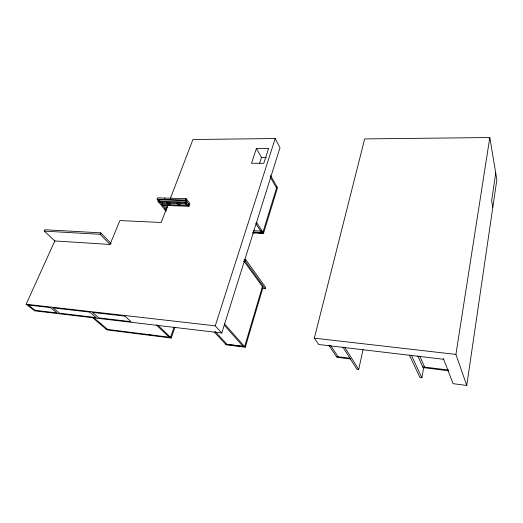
<?xml version="1.0" encoding="UTF-8"?>
<svg xmlns="http://www.w3.org/2000/svg" width="523" height="523" viewBox="0 0 523 523"><rect width="100%" height="100%" fill="white"/><g stroke="black" fill="none" stroke-linecap="round" stroke-linejoin="round"><path stroke-width="0.78" d="M443.36 358.471L453.088 383.66L466.751 385.464L496.85 179.722L489.816 137.536L364.668 138.909L314.343 338.159L318.703 344.494L443.681 359.301M495.726 172.995L491.627 200.714L492.823 207.239M466.751 385.464L455.906 354.411L489.816 137.536M409.352 354.999L419.969 377.534L421.878 377.783L423.715 367.362M342.892 347.063L356.921 369.277L358.693 369.506L363.021 349.639M261.997 288.48L265.141 288.755L265.579 287.251L245.797 259.748L244.221 259.643M214.267 331.968L225.648 344.271L244.633 346.657L262.428 286.604M225.688 344.141L226.328 344.834L245.287 347.22L262.984 287.369L243.98 261.16M258.865 232.983L263.546 233.219L277.504 187.724L270.548 175.48M252.942 232.912L262.33 233.382L261.775 232.519L262.2 231.133L253.59 230.715M262.33 233.382L262.755 231.996M262.945 232.284L276.942 186.744M167.876 205.016L161.202 222.478L119.878 220.575L110.02 244.463L54.81 240.946L26.15 304.242L34.727 310.845L221.778 333.007L280.001 147.689L275.196 138.536L192.928 139.517L170.491 198.178M265.141 288.755L245.307 261.317L245.797 259.748M221.778 333.007L215.26 325.836L275.196 138.536M259.473 163.621L261.48 157.456L256.407 148.48L268.593 148.414L263.788 163.313L251.504 163.261L256.407 148.48M173.996 327.372L170.531 337.342L106.28 329.261M92.185 317.343L107.058 329.921L171.243 338.015L174.957 327.293M188.679 204.016L188.182 205.376L161.973 204.5L162.49 203.166L167.255 203.323M162.692 205.395L188.868 206.284L189.862 203.571L186.195 198.675L157.626 197.851L157.096 199.185L158.109 200.446M188.868 206.284L185.652 202.015L186.155 200.655L158.489 199.819L157.966 201.152L166.137 211.312M186.848 201.577L186.345 202.937L158.691 202.061M189.365 204.924L185.691 200.034L186.195 198.675M164.372 199.4L164.889 198.06M159.848 199.858L159.325 201.198L166.458 210.096M110.105 244.555L100.141 234.304L100.762 232.846L44.893 229.734L44.246 231.133L54.967 241.096M261.48 157.456L266.299 157.456M157.096 199.185L185.691 200.034M157.966 201.152L185.652 202.015M169.635 203.401L177.572 203.656M179.951 203.735L186.299 203.937M253.158 232.094L261.775 232.519M252.622 232.67L254.963 232.787M44.246 231.133L100.141 234.304M243.731 261.206L245.307 261.317M26.15 304.242L215.26 325.836M314.343 338.159L455.906 354.411M422.728 366.845L448.675 370.075M336.354 356.542L350.05 358.248M448.714 370.787L423.061 367.584L417.772 355.843M350.508 358.974L336.832 357.261L328.843 345.239M228.061 344.441L243.09 346.331M93.467 317.494L107.535 329.418M150.009 334.759L150.742 335.433M156.266 324.875L169.164 337.165M157.665 325.045L171.243 338.015M100.762 232.846L111.249 243.679M215.247 331.556L227.132 344.454M224.367 325.293L243.117 346.468M244.672 346.527L245.287 347.22M224.347 323.652L244.633 346.657M164.699 208.644L165.713 209.906M161.882 202.401L162.901 203.676M164.425 205.585L166.968 208.769M166.307 205.519L167.791 207.383M166.314 201.865L167.772 203.709M166.438 202.303L168.341 204.715M167.811 202.349L169.707 204.761L170.223 203.414L169.275 202.211M176.519 202.623L178.389 205.049M177.912 202.669L179.775 205.094L180.285 203.741L179.35 202.532M184.933 202.891L186.776 205.33M330.601 345.448L338.074 356.751M255.839 223.537L261.049 231.558M256.466 222.268L263.546 233.219M344.749 347.285L358.693 369.506M270.136 176.794L276.543 188.038M411.366 355.241L421.878 377.783M419.734 356.078L424.637 367.081M50.378 307.576L28.294 305.046L35.178 310.355L57.105 312.944L50.378 307.576M89.766 312.094L52.934 307.87L59.635 313.244L96.186 317.559L89.766 312.094M124.919 316.121L92.479 312.401L98.873 317.879L131.038 321.678L124.919 316.121"/></g></svg>
